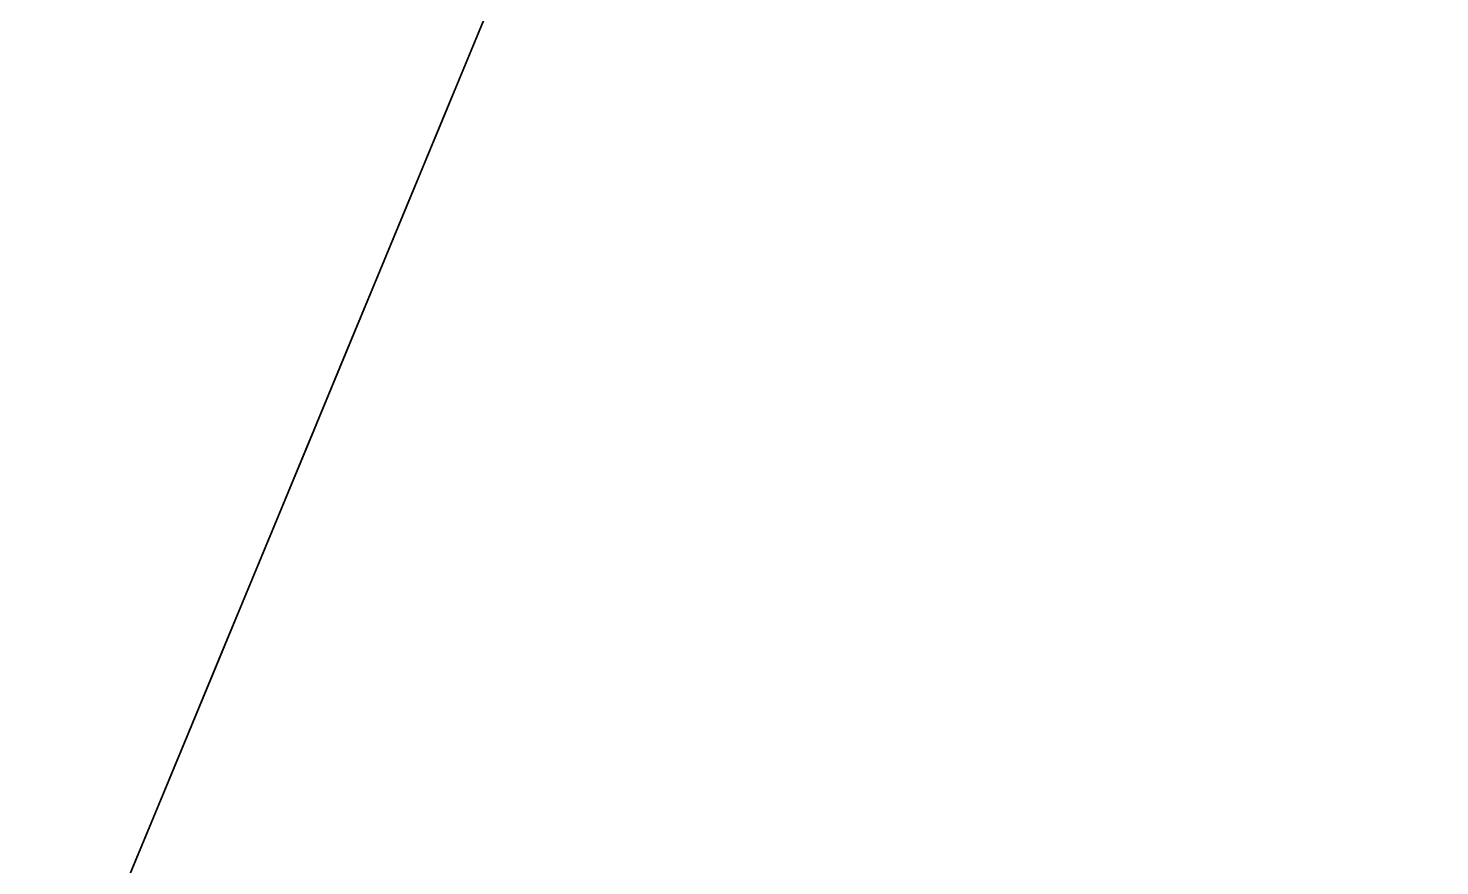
# Model space of a CAD drawing. Extents: x -5 to 5, y -7 to 5.
# Drawn here: x -4.59 to -2.5, y -3.29 to -2.049 of the extents above; entities that cross this region are included whole.
import ezdxf

# ---------------------------------------------------------------- set-up
doc = ezdxf.new("R2010")
doc.units = 0

msp = doc.modelspace()

# ---------------------------------------------------------------- linework, layer by layer
at = {"layer": 'S_2'}
for points in [[(-0.409499, -1.93409, 6), (-3.36591, -0.709499, 6), (-4.5905, -3.66591, 6), (-1.63409, -4.8905, 6)], [(-0.409499, -1.93409, 6), (-3.36591, -0.709499, 6), (-4.54877, -3.56518, 6.82822), (-1.59236, -4.78976, 6.82822)], [(-0.409499, -1.93409, 6), (-3.36591, -0.709499, 6), (-4.54877, -3.56518, 5.17178), (-1.59236, -4.78976, 5.17178)]]:
    msp.add_3dface(points, dxfattribs=at)

# ---------------------------------------------------------------- meshes
mesh = msp.add_polyface(dxfattribs=at)
corners = [(-3.95734, -2.13734, 6.41411), (-3.89163, -1.97869, 6.3681), (-3.95958, -2.14274, 6.39164), (-3.89362, -1.98349, 6.34813), (-3.96169, -2.14784, 6.36907), (-3.8955, -1.98803, 6.32807), (-3.96368, -2.15264, 6.34641), (-3.89727, -1.9923, 6.30792), (-3.96555, -2.15715, 6.32366), (-3.89892, -1.9963, 6.2877), (-3.96729, -2.16134, 6.30083), (-3.90047, -2.00003, 6.2674), (-3.9689, -2.16524, 6.27792), (-3.9019, -2.00349, 6.24704), (-3.97038, -2.16882, 6.25495), (-3.90322, -2.00667, 6.22663), (-3.97174, -2.17209, 6.23192), (-3.90443, -2.00958, 6.20615), (-3.97297, -2.17506, 6.20884), (-3.90552, -2.01222, 6.18564), (-3.97407, -2.17771, 6.18572), (-3.9065, -2.01458, 6.16508), (-3.97504, -2.18006, 6.16255), (-3.90736, -2.01666, 6.14449), (-3.97588, -2.18209, 6.13936), (-3.90811, -2.01847, 6.12388), (-3.97659, -2.18381, 6.11615), (-3.90874, -2.01999, 6.10324), (-3.97717, -2.18521, 6.09292), (-3.90926, -2.02124, 6.08259), (-3.97763, -2.1863, 6.06968), (-3.90966, -2.02221, 6.06194), (-3.97795, -2.18708, 6.04644), (-3.90995, -2.02291, 6.04128), (-3.97814, -2.18755, 6.02321), (-3.91012, -2.02332, 6.02064), (-3.97821, -2.18771, 6), (-3.91017, -2.02346, 6), (-3.84134, -1.85728, 6.07227), (-3.84169, -1.85813, 6.0542), (-3.84194, -1.85873, 6.03612), (-3.84209, -1.85909, 6.01806)]
mesh.append_faces([[corners[k] for k in face] for face in [(0, 1, 2), (2, 1, 3), (2, 3, 4), (4, 3, 5), (4, 5, 6), (6, 5, 7), (6, 7, 8), (8, 7, 9), (8, 9, 10), (10, 9, 11), (10, 11, 12), (12, 11, 13), (12, 13, 14), (14, 13, 15), (14, 15, 16), (16, 15, 17), (16, 17, 18), (18, 17, 19), (18, 19, 20), (20, 19, 21), (20, 21, 22), (22, 21, 23), (22, 23, 24), (24, 23, 25), (24, 25, 26), (26, 25, 27), (26, 27, 28), (28, 27, 29), (28, 29, 30), (30, 29, 31), (30, 31, 32), (32, 31, 33), (32, 33, 34), (34, 33, 35), (34, 35, 36), (36, 35, 37), (29, 38, 31), (31, 39, 33), (33, 40, 35), (35, 41, 37)]])
mesh = msp.add_polyface(dxfattribs=at)
corners = [(-3.95734, -2.13734, 5.58589), (-3.89163, -1.97869, 5.6319), (-3.95958, -2.14274, 5.60836), (-3.89362, -1.98349, 5.65187), (-3.96169, -2.14784, 5.63093), (-3.8955, -1.98803, 5.67193), (-3.96368, -2.15264, 5.65359), (-3.89727, -1.9923, 5.69208), (-3.96555, -2.15715, 5.67634), (-3.89892, -1.9963, 5.7123), (-3.96729, -2.16134, 5.69917), (-3.90047, -2.00003, 5.7326), (-3.9689, -2.16524, 5.72208), (-3.9019, -2.00349, 5.75296), (-3.97038, -2.16882, 5.74505), (-3.90322, -2.00667, 5.77337), (-3.97174, -2.17209, 5.76808), (-3.90443, -2.00958, 5.79385), (-3.97297, -2.17506, 5.79116), (-3.90552, -2.01222, 5.81436), (-3.97407, -2.17771, 5.81428), (-3.9065, -2.01458, 5.83492), (-3.97504, -2.18006, 5.83745), (-3.90736, -2.01666, 5.85551), (-3.97588, -2.18209, 5.86064), (-3.90811, -2.01847, 5.87612), (-3.97659, -2.18381, 5.88385), (-3.90874, -2.01999, 5.89676), (-3.97717, -2.18521, 5.90708), (-3.90926, -2.02124, 5.91741), (-3.97763, -2.1863, 5.93032), (-3.90966, -2.02221, 5.93806), (-3.97795, -2.18708, 5.95356), (-3.90995, -2.02291, 5.95872), (-3.97814, -2.18755, 5.97679), (-3.91012, -2.02332, 5.97936), (-3.97821, -2.18771, 6), (-3.91017, -2.02346, 6), (-3.84134, -1.85728, 5.92773), (-3.84169, -1.85813, 5.9458), (-3.84194, -1.85873, 5.96388), (-3.84209, -1.85909, 5.98194)]
mesh.append_faces([[corners[k] for k in face] for face in [(0, 1, 2), (2, 1, 3), (2, 3, 4), (4, 3, 5), (4, 5, 6), (6, 5, 7), (6, 7, 8), (8, 7, 9), (8, 9, 10), (10, 9, 11), (10, 11, 12), (12, 11, 13), (12, 13, 14), (14, 13, 15), (14, 15, 16), (16, 15, 17), (16, 17, 18), (18, 17, 19), (18, 19, 20), (20, 19, 21), (20, 21, 22), (22, 21, 23), (22, 23, 24), (24, 23, 25), (24, 25, 26), (26, 25, 27), (26, 27, 28), (28, 27, 29), (28, 29, 30), (30, 29, 31), (30, 31, 32), (32, 31, 33), (32, 33, 34), (34, 33, 35), (34, 35, 36), (36, 35, 37), (29, 38, 31), (31, 39, 33), (33, 40, 35), (35, 41, 37)]])
mesh = msp.add_polyface(dxfattribs=at)
corners = [(-4.09151, -2.46124, 6.47868), (-4.02306, -2.29599, 6.46012), (-4.02554, -2.30199, 6.43516), (-4.09409, -2.46747, 6.45109), (-4.02789, -2.30766, 6.41008), (-4.09652, -2.47334, 6.42339), (-4.0301, -2.31299, 6.3849), (-4.0988, -2.47885, 6.39559), (-4.03218, -2.318, 6.35962), (-4.10093, -2.48398, 6.36768), (-4.03411, -2.32266, 6.33425), (-3.95734, -2.13734, 6.41411), (-3.95958, -2.14274, 6.39164), (-3.96169, -2.14784, 6.36907), (-3.96368, -2.15264, 6.34641), (-3.96555, -2.15715, 6.32366), (-3.96729, -2.16134, 6.30083), (-4.0359, -2.32698, 6.3088), (-3.9689, -2.16524, 6.27792), (-4.03755, -2.33097, 6.28328), (-3.97038, -2.16882, 6.25495), (-4.03905, -2.33461, 6.25769), (-3.97174, -2.17209, 6.23192), (-4.04042, -2.3379, 6.23205), (-3.97297, -2.17506, 6.20884), (-4.04164, -2.34085, 6.20635), (-3.97407, -2.17771, 6.18572), (-4.04272, -2.34345, 6.18061), (-3.97504, -2.18006, 6.16255), (-4.04365, -2.34571, 6.15485), (-3.97588, -2.18209, 6.13936), (-4.04445, -2.34762, 6.12905), (-3.97659, -2.18381, 6.11615), (-4.04509, -2.34918, 6.10324), (-3.97717, -2.18521, 6.09292), (-4.04559, -2.35039, 6.07742), (-3.97763, -2.1863, 6.06968), (-4.04595, -2.35126, 6.0516), (-3.97795, -2.18708, 6.04644), (-4.04617, -2.35178, 6.02579), (-3.97814, -2.18755, 6.02321), (-4.04624, -2.35195, 6), (-3.97821, -2.18771, 6)]
mesh.append_faces([[corners[k] for k in face] for face in [(0, 1, 2), (3, 2, 4), (5, 4, 6), (7, 6, 8), (9, 8, 10), (1, 11, 2), (2, 11, 12), (2, 12, 4), (4, 12, 13), (4, 13, 6), (6, 13, 14), (6, 14, 8), (8, 14, 15), (8, 15, 10), (10, 15, 16), (10, 16, 17), (17, 16, 18), (17, 18, 19), (19, 18, 20), (19, 20, 21), (21, 20, 22), (21, 22, 23), (23, 22, 24), (23, 24, 25), (25, 24, 26), (25, 26, 27), (27, 26, 28), (27, 28, 29), (29, 28, 30), (29, 30, 31), (31, 30, 32), (31, 32, 33), (33, 32, 34), (33, 34, 35), (35, 34, 36), (35, 36, 37), (37, 36, 38), (37, 38, 39), (39, 38, 40), (39, 40, 41), (41, 40, 42)]])
mesh = msp.add_polyface(dxfattribs=at)
corners = [(-4.09151, -2.46124, 5.52132), (-4.02306, -2.29599, 5.53988), (-4.02554, -2.30199, 5.56484), (-4.09409, -2.46747, 5.54891), (-4.02789, -2.30766, 5.58992), (-4.09652, -2.47334, 5.57661), (-4.0301, -2.31299, 5.6151), (-4.0988, -2.47885, 5.60441), (-4.03218, -2.318, 5.64038), (-4.10093, -2.48398, 5.63232), (-4.03411, -2.32266, 5.66575), (-3.95734, -2.13734, 5.58589), (-3.95958, -2.14274, 5.60836), (-3.96169, -2.14784, 5.63093), (-3.96368, -2.15264, 5.65359), (-3.96555, -2.15715, 5.67634), (-3.96729, -2.16134, 5.69917), (-4.0359, -2.32698, 5.6912), (-3.9689, -2.16524, 5.72208), (-4.03755, -2.33097, 5.71672), (-3.97038, -2.16882, 5.74505), (-4.03905, -2.33461, 5.74231), (-3.97174, -2.17209, 5.76808), (-4.04042, -2.3379, 5.76795), (-3.97297, -2.17506, 5.79116), (-4.04164, -2.34085, 5.79365), (-3.97407, -2.17771, 5.81428), (-4.04272, -2.34345, 5.81939), (-3.97504, -2.18006, 5.83745), (-4.04365, -2.34571, 5.84515), (-3.97588, -2.18209, 5.86064), (-4.04445, -2.34762, 5.87095), (-3.97659, -2.18381, 5.88385), (-4.04509, -2.34918, 5.89676), (-3.97717, -2.18521, 5.90708), (-4.04559, -2.35039, 5.92258), (-3.97763, -2.1863, 5.93032), (-4.04595, -2.35126, 5.9484), (-3.97795, -2.18708, 5.95356), (-4.04617, -2.35178, 5.97421), (-3.97814, -2.18755, 5.97679), (-4.04624, -2.35195, 6), (-3.97821, -2.18771, 6)]
mesh.append_faces([[corners[k] for k in face] for face in [(0, 1, 2), (3, 2, 4), (5, 4, 6), (7, 6, 8), (9, 8, 10), (1, 11, 2), (2, 11, 12), (2, 12, 4), (4, 12, 13), (4, 13, 6), (6, 13, 14), (6, 14, 8), (8, 14, 15), (8, 15, 10), (10, 15, 16), (10, 16, 17), (17, 16, 18), (17, 18, 19), (19, 18, 20), (19, 20, 21), (21, 20, 22), (21, 22, 23), (23, 22, 24), (23, 24, 25), (25, 24, 26), (25, 26, 27), (27, 26, 28), (27, 28, 29), (29, 28, 30), (29, 30, 31), (31, 30, 32), (31, 32, 33), (33, 32, 34), (33, 34, 35), (35, 34, 36), (35, 36, 37), (37, 36, 38), (37, 38, 39), (39, 38, 40), (39, 40, 41), (41, 40, 42)]])
mesh = msp.add_polyface(dxfattribs=at)
corners = [(-4.15747, -2.62048, 6.52219), (-4.08877, -2.45464, 6.50613), (-4.09151, -2.46124, 6.47868), (-4.16029, -2.62729, 6.4921), (-4.09409, -2.46747, 6.45109), (-4.16294, -2.63369, 6.46188), (-4.09652, -2.47334, 6.42339), (-4.16543, -2.6397, 6.43155), (-4.0988, -2.47885, 6.39559), (-4.16775, -2.64529, 6.40111), (-4.10093, -2.48398, 6.36768), (-4.16989, -2.65048, 6.37057), (-4.1029, -2.48873, 6.33969), (-4.17187, -2.65526, 6.33994), (-4.10471, -2.49311, 6.31161), (-4.17368, -2.65963, 6.30923), (-4.10637, -2.49712, 6.28346), (-4.17532, -2.66358, 6.27846), (-4.10787, -2.50074, 6.25525), (-4.02306, -2.29599, 6.46012), (-4.02554, -2.30199, 6.43516), (-4.02789, -2.30766, 6.41008), (-4.0301, -2.31299, 6.3849), (-4.03218, -2.318, 6.35962), (-4.03411, -2.32266, 6.33425), (-4.0359, -2.32698, 6.3088), (-4.03755, -2.33097, 6.28328), (-4.03905, -2.33461, 6.25769), (-4.04042, -2.3379, 6.23205), (-4.10921, -2.50399, 6.22699), (-4.04164, -2.34085, 6.20635), (-4.1104, -2.50685, 6.19868), (-4.04272, -2.34345, 6.18061), (-4.11143, -2.50933, 6.17033), (-4.04365, -2.34571, 6.15485), (-4.1123, -2.51143, 6.14196), (-4.04445, -2.34762, 6.12905), (-4.11301, -2.51315, 6.11356), (-4.04509, -2.34918, 6.10324), (-4.11356, -2.51448, 6.08517), (-4.04559, -2.35039, 6.07742), (-4.11396, -2.51544, 6.05676), (-4.04595, -2.35126, 6.0516), (-4.11419, -2.51601, 6.02837), (-4.04617, -2.35178, 6.02579), (-4.11427, -2.5162, 6), (-4.04624, -2.35195, 6)]
mesh.append_faces([[corners[k] for k in face] for face in [(0, 1, 2), (3, 2, 4), (5, 4, 6), (7, 6, 8), (9, 8, 10), (11, 10, 12), (13, 12, 14), (15, 14, 16), (17, 16, 18), (1, 19, 2), (2, 20, 4), (4, 21, 6), (6, 22, 8), (8, 23, 10), (10, 24, 12), (12, 24, 25), (12, 25, 14), (14, 25, 26), (14, 26, 16), (16, 26, 27), (16, 27, 18), (18, 27, 28), (18, 28, 29), (29, 28, 30), (29, 30, 31), (31, 30, 32), (31, 32, 33), (33, 32, 34), (33, 34, 35), (35, 34, 36), (35, 36, 37), (37, 36, 38), (37, 38, 39), (39, 38, 40), (39, 40, 41), (41, 40, 42), (41, 42, 43), (43, 42, 44), (43, 44, 45), (45, 44, 46)]])
mesh = msp.add_polyface(dxfattribs=at)
corners = [(-4.15747, -2.62048, 5.47781), (-4.08877, -2.45464, 5.49387), (-4.09151, -2.46124, 5.52132), (-4.16029, -2.62729, 5.5079), (-4.09409, -2.46747, 5.54891), (-4.16294, -2.63369, 5.53812), (-4.09652, -2.47334, 5.57661), (-4.16543, -2.6397, 5.56845), (-4.0988, -2.47885, 5.60441), (-4.16775, -2.64529, 5.59889), (-4.10093, -2.48398, 5.63232), (-4.16989, -2.65048, 5.62943), (-4.1029, -2.48873, 5.66031), (-4.17187, -2.65526, 5.66006), (-4.10471, -2.49311, 5.68839), (-4.17368, -2.65963, 5.69077), (-4.10637, -2.49712, 5.71654), (-4.17532, -2.66358, 5.72154), (-4.10787, -2.50074, 5.74475), (-4.02306, -2.29599, 5.53988), (-4.02554, -2.30199, 5.56484), (-4.02789, -2.30766, 5.58992), (-4.0301, -2.31299, 5.6151), (-4.03218, -2.318, 5.64038), (-4.03411, -2.32266, 5.66575), (-4.0359, -2.32698, 5.6912), (-4.03755, -2.33097, 5.71672), (-4.03905, -2.33461, 5.74231), (-4.04042, -2.3379, 5.76795), (-4.10921, -2.50399, 5.77301), (-4.04164, -2.34085, 5.79365), (-4.1104, -2.50685, 5.80132), (-4.04272, -2.34345, 5.81939), (-4.11143, -2.50933, 5.82967), (-4.04365, -2.34571, 5.84515), (-4.1123, -2.51143, 5.85804), (-4.04445, -2.34762, 5.87095), (-4.11301, -2.51315, 5.88644), (-4.04509, -2.34918, 5.89676), (-4.11356, -2.51448, 5.91483), (-4.04559, -2.35039, 5.92258), (-4.11396, -2.51544, 5.94324), (-4.04595, -2.35126, 5.9484), (-4.11419, -2.51601, 5.97163), (-4.04617, -2.35178, 5.97421), (-4.11427, -2.5162, 6), (-4.04624, -2.35195, 6)]
mesh.append_faces([[corners[k] for k in face] for face in [(0, 1, 2), (3, 2, 4), (5, 4, 6), (7, 6, 8), (9, 8, 10), (11, 10, 12), (13, 12, 14), (15, 14, 16), (17, 16, 18), (1, 19, 2), (2, 20, 4), (4, 21, 6), (6, 22, 8), (8, 23, 10), (10, 24, 12), (12, 24, 25), (12, 25, 14), (14, 25, 26), (14, 26, 16), (16, 26, 27), (16, 27, 18), (18, 27, 28), (18, 28, 29), (29, 28, 30), (29, 30, 31), (31, 30, 32), (31, 32, 33), (33, 32, 34), (33, 34, 35), (35, 34, 36), (35, 36, 37), (37, 36, 38), (37, 38, 39), (39, 38, 40), (39, 40, 41), (41, 40, 42), (41, 42, 43), (43, 42, 44), (43, 44, 45), (45, 44, 46)]])
mesh = msp.add_polyface(dxfattribs=at)
corners = [(-4.2202, -2.77193, 6.59816), (-4.15449, -2.61328, 6.55215), (-4.22343, -2.77973, 6.56571), (-4.15747, -2.62048, 6.52219), (-4.22649, -2.7871, 6.53311), (-4.16029, -2.62729, 6.4921), (-4.22936, -2.79404, 6.50037), (-4.16294, -2.63369, 6.46188), (-4.23205, -2.80054, 6.46751), (-4.16543, -2.6397, 6.43155), (-4.23456, -2.80661, 6.43453), (-4.16775, -2.64529, 6.40111), (-4.23689, -2.81223, 6.40145), (-4.16989, -2.65048, 6.37057), (-4.23904, -2.81741, 6.36827), (-4.17187, -2.65526, 6.33994), (-4.241, -2.82214, 6.335), (-4.17368, -2.65963, 6.30923), (-4.24277, -2.82642, 6.30166), (-4.17532, -2.66358, 6.27846), (-4.24436, -2.83026, 6.26826), (-4.17679, -2.66712, 6.24762), (-4.24576, -2.83364, 6.2348), (-4.17808, -2.67024, 6.21674), (-4.24698, -2.83657, 6.2013), (-4.1792, -2.67295, 6.18581), (-4.248, -2.83905, 6.16777), (-4.18015, -2.67524, 6.15486), (-4.08877, -2.45464, 6.50613), (-4.09151, -2.46124, 6.47868), (-4.09409, -2.46747, 6.45109), (-4.09652, -2.47334, 6.42339), (-4.0988, -2.47885, 6.39559), (-4.10093, -2.48398, 6.36768), (-4.1029, -2.48873, 6.33969), (-4.10471, -2.49311, 6.31161), (-4.10637, -2.49712, 6.28346), (-4.10787, -2.50074, 6.25525), (-4.10921, -2.50399, 6.22699), (-4.1104, -2.50685, 6.19868), (-4.11143, -2.50933, 6.17033), (-4.1123, -2.51143, 6.14196), (-4.18093, -2.67712, 6.12389), (-4.11301, -2.51315, 6.11356), (-4.18153, -2.67857, 6.09291), (-4.11356, -2.51448, 6.08517), (-4.18196, -2.67961, 6.06192), (-4.11396, -2.51544, 6.05676), (-4.18222, -2.68023, 6.03095), (-4.11419, -2.51601, 6.02837), (-4.1823, -2.68044, 6), (-4.11427, -2.5162, 6)]
mesh.append_faces([[corners[k] for k in face] for face in [(0, 1, 2), (2, 1, 3), (4, 3, 5), (6, 5, 7), (8, 7, 9), (10, 9, 11), (12, 11, 13), (14, 13, 15), (16, 15, 17), (18, 17, 19), (20, 19, 21), (22, 21, 23), (24, 23, 25), (26, 25, 27), (1, 28, 3), (3, 29, 5), (5, 30, 7), (7, 31, 9), (9, 32, 11), (11, 33, 13), (13, 34, 15), (15, 35, 17), (17, 36, 19), (19, 37, 21), (21, 37, 38), (21, 38, 23), (23, 38, 39), (23, 39, 25), (25, 39, 40), (25, 40, 27), (27, 40, 41), (27, 41, 42), (42, 41, 43), (42, 43, 44), (44, 43, 45), (44, 45, 46), (46, 45, 47), (46, 47, 48), (48, 47, 49), (48, 49, 50), (50, 49, 51)]])
mesh = msp.add_polyface(dxfattribs=at)
corners = [(-4.2202, -2.77193, 5.40184), (-4.15449, -2.61328, 5.44785), (-4.22343, -2.77973, 5.43429), (-4.15747, -2.62048, 5.47781), (-4.22649, -2.7871, 5.46689), (-4.16029, -2.62729, 5.5079), (-4.22936, -2.79404, 5.49963), (-4.16294, -2.63369, 5.53812), (-4.23205, -2.80054, 5.53249), (-4.16543, -2.6397, 5.56845), (-4.23456, -2.80661, 5.56547), (-4.16775, -2.64529, 5.59889), (-4.23689, -2.81223, 5.59855), (-4.16989, -2.65048, 5.62943), (-4.23904, -2.81741, 5.63173), (-4.17187, -2.65526, 5.66006), (-4.241, -2.82214, 5.665), (-4.17368, -2.65963, 5.69077), (-4.24277, -2.82642, 5.69834), (-4.17532, -2.66358, 5.72154), (-4.24436, -2.83026, 5.73174), (-4.17679, -2.66712, 5.75238), (-4.24576, -2.83364, 5.7652), (-4.17808, -2.67024, 5.78326), (-4.24698, -2.83657, 5.7987), (-4.1792, -2.67295, 5.81419), (-4.248, -2.83905, 5.83223), (-4.18015, -2.67524, 5.84514), (-4.08877, -2.45464, 5.49387), (-4.09151, -2.46124, 5.52132), (-4.09409, -2.46747, 5.54891), (-4.09652, -2.47334, 5.57661), (-4.0988, -2.47885, 5.60441), (-4.10093, -2.48398, 5.63232), (-4.1029, -2.48873, 5.66031), (-4.10471, -2.49311, 5.68839), (-4.10637, -2.49712, 5.71654), (-4.10787, -2.50074, 5.74475), (-4.10921, -2.50399, 5.77301), (-4.1104, -2.50685, 5.80132), (-4.11143, -2.50933, 5.82967), (-4.1123, -2.51143, 5.85804), (-4.18093, -2.67712, 5.87611), (-4.11301, -2.51315, 5.88644), (-4.18153, -2.67857, 5.90709), (-4.11356, -2.51448, 5.91483), (-4.18196, -2.67961, 5.93808), (-4.11396, -2.51544, 5.94324), (-4.18222, -2.68023, 5.96905), (-4.11419, -2.51601, 5.97163), (-4.1823, -2.68044, 6), (-4.11427, -2.5162, 6)]
mesh.append_faces([[corners[k] for k in face] for face in [(0, 1, 2), (2, 1, 3), (4, 3, 5), (6, 5, 7), (8, 7, 9), (10, 9, 11), (12, 11, 13), (14, 13, 15), (16, 15, 17), (18, 17, 19), (20, 19, 21), (22, 21, 23), (24, 23, 25), (26, 25, 27), (1, 28, 3), (3, 29, 5), (5, 30, 7), (7, 31, 9), (9, 32, 11), (11, 33, 13), (13, 34, 15), (15, 35, 17), (17, 36, 19), (19, 37, 21), (21, 37, 38), (21, 38, 23), (23, 38, 39), (23, 39, 25), (25, 39, 40), (25, 40, 27), (27, 40, 41), (27, 41, 42), (42, 41, 43), (42, 43, 44), (44, 43, 45), (44, 45, 46), (46, 45, 47), (46, 47, 48), (48, 47, 49), (48, 49, 50), (50, 49, 51)]])
mesh = msp.add_polyface(dxfattribs=at)
corners = [(-4.28592, -2.93058, 6.64417), (-4.2202, -2.77193, 6.59816), (-4.2894, -2.93898, 6.60922), (-4.22343, -2.77973, 6.56571), (-4.29268, -2.94692, 6.57412), (-4.22649, -2.7871, 6.53311), (-4.29578, -2.95439, 6.53886), (-4.22936, -2.79404, 6.50037), (-4.29868, -2.96139, 6.50347), (-4.23205, -2.80054, 6.46751), (-4.30138, -2.96792, 6.46796), (-4.23456, -2.80661, 6.43453), (-4.30389, -2.97398, 6.43233), (-4.23689, -2.81223, 6.40145), (-4.3062, -2.97955, 6.39659), (-4.23904, -2.81741, 6.36827), (-4.30831, -2.98465, 6.36077), (-4.241, -2.82214, 6.335), (-4.31022, -2.98926, 6.32487), (-4.24277, -2.82642, 6.30166), (-4.31193, -2.99339, 6.28889), (-4.24436, -2.83026, 6.26826), (-4.31344, -2.99704, 6.25286), (-4.24576, -2.83364, 6.2348), (-4.31475, -3.00019, 6.21678), (-4.24698, -2.83657, 6.2013), (-4.31586, -3.00287, 6.18067), (-4.248, -2.83905, 6.16777), (-4.31676, -3.00505, 6.14454), (-4.24885, -2.84108, 6.13421), (-4.31747, -3.00675, 6.10839), (-4.2495, -2.84266, 6.10065), (-4.15747, -2.62048, 6.52219), (-4.16029, -2.62729, 6.4921), (-4.16294, -2.63369, 6.46188), (-4.16543, -2.6397, 6.43155), (-4.16775, -2.64529, 6.40111), (-4.16989, -2.65048, 6.37057), (-4.17187, -2.65526, 6.33994), (-4.17368, -2.65963, 6.30923), (-4.17532, -2.66358, 6.27846), (-4.17679, -2.66712, 6.24762), (-4.17808, -2.67024, 6.21674), (-4.1792, -2.67295, 6.18581), (-4.18015, -2.67524, 6.15486), (-4.18093, -2.67712, 6.12389), (-4.18153, -2.67857, 6.09291), (-4.24997, -2.84379, 6.06709), (-4.18196, -2.67961, 6.06192), (-4.25024, -2.84446, 6.03353), (-4.18222, -2.68023, 6.03095), (-4.25034, -2.84469, 6), (-4.1823, -2.68044, 6)]
mesh.append_faces([[corners[k] for k in face] for face in [(0, 1, 2), (2, 1, 3), (2, 3, 4), (4, 3, 5), (4, 5, 6), (6, 5, 7), (8, 7, 9), (10, 9, 11), (12, 11, 13), (14, 13, 15), (16, 15, 17), (18, 17, 19), (20, 19, 21), (22, 21, 23), (24, 23, 25), (26, 25, 27), (28, 27, 29), (30, 29, 31), (3, 32, 5), (5, 33, 7), (7, 34, 9), (9, 35, 11), (11, 36, 13), (13, 37, 15), (15, 38, 17), (17, 39, 19), (19, 40, 21), (21, 41, 23), (23, 42, 25), (25, 43, 27), (27, 44, 29), (29, 44, 45), (29, 45, 31), (31, 45, 46), (31, 46, 47), (47, 46, 48), (47, 48, 49), (49, 48, 50), (49, 50, 51), (51, 50, 52)]])
mesh = msp.add_polyface(dxfattribs=at)
corners = [(-4.28592, -2.93058, 5.35583), (-4.2202, -2.77193, 5.40184), (-4.2894, -2.93898, 5.39078), (-4.22343, -2.77973, 5.43429), (-4.29268, -2.94692, 5.42588), (-4.22649, -2.7871, 5.46689), (-4.29578, -2.95439, 5.46114), (-4.22936, -2.79404, 5.49963), (-4.29868, -2.96139, 5.49653), (-4.23205, -2.80054, 5.53249), (-4.30138, -2.96792, 5.53204), (-4.23456, -2.80661, 5.56547), (-4.30389, -2.97398, 5.56767), (-4.23689, -2.81223, 5.59855), (-4.3062, -2.97955, 5.60341), (-4.23904, -2.81741, 5.63173), (-4.30831, -2.98465, 5.63923), (-4.241, -2.82214, 5.665), (-4.31022, -2.98926, 5.67513), (-4.24277, -2.82642, 5.69834), (-4.31193, -2.99339, 5.71111), (-4.24436, -2.83026, 5.73174), (-4.31344, -2.99704, 5.74714), (-4.24576, -2.83364, 5.7652), (-4.31475, -3.00019, 5.78322), (-4.24698, -2.83657, 5.7987), (-4.31586, -3.00287, 5.81933), (-4.248, -2.83905, 5.83223), (-4.31676, -3.00505, 5.85546), (-4.24885, -2.84108, 5.86579), (-4.31747, -3.00675, 5.89161), (-4.2495, -2.84266, 5.89935), (-4.15747, -2.62048, 5.47781), (-4.16029, -2.62729, 5.5079), (-4.16294, -2.63369, 5.53812), (-4.16543, -2.6397, 5.56845), (-4.16775, -2.64529, 5.59889), (-4.16989, -2.65048, 5.62943), (-4.17187, -2.65526, 5.66006), (-4.17368, -2.65963, 5.69077), (-4.17532, -2.66358, 5.72154), (-4.17679, -2.66712, 5.75238), (-4.17808, -2.67024, 5.78326), (-4.1792, -2.67295, 5.81419), (-4.18015, -2.67524, 5.84514), (-4.18093, -2.67712, 5.87611), (-4.18153, -2.67857, 5.90709), (-4.24997, -2.84379, 5.93291), (-4.18196, -2.67961, 5.93808), (-4.25024, -2.84446, 5.96647), (-4.18222, -2.68023, 5.96905), (-4.25034, -2.84469, 6), (-4.1823, -2.68044, 6)]
mesh.append_faces([[corners[k] for k in face] for face in [(0, 1, 2), (2, 1, 3), (2, 3, 4), (4, 3, 5), (4, 5, 6), (6, 5, 7), (8, 7, 9), (10, 9, 11), (12, 11, 13), (14, 13, 15), (16, 15, 17), (18, 17, 19), (20, 19, 21), (22, 21, 23), (24, 23, 25), (26, 25, 27), (28, 27, 29), (30, 29, 31), (3, 32, 5), (5, 33, 7), (7, 34, 9), (9, 35, 11), (11, 36, 13), (13, 37, 15), (15, 38, 17), (17, 39, 19), (19, 40, 21), (21, 41, 23), (23, 42, 25), (25, 43, 27), (27, 44, 29), (29, 44, 45), (29, 45, 31), (31, 45, 46), (31, 46, 47), (47, 46, 48), (47, 48, 49), (49, 48, 50), (49, 50, 51), (51, 50, 52)]])
mesh = msp.add_polyface(dxfattribs=at)
corners = [(-4.35163, -3.08923, 6.69018), (-4.28592, -2.93058, 6.64417), (-4.35536, -3.09823, 6.65274), (-4.2894, -2.93898, 6.60922), (-4.35888, -3.10674, 6.61512), (-4.29268, -2.94692, 6.57412), (-4.3622, -3.11474, 6.57735), (-4.29578, -2.95439, 6.53886), (-4.36531, -3.12224, 6.53943), (-4.29868, -2.96139, 6.50347), (-4.3682, -3.12924, 6.50138), (-4.30138, -2.96792, 6.46796), (-4.37089, -3.13573, 6.46321), (-4.30389, -2.97398, 6.43233), (-4.37336, -3.1417, 6.42492), (-4.3062, -2.97955, 6.39659), (-4.37563, -3.14716, 6.38654), (-4.30831, -2.98465, 6.36077), (-4.37767, -3.1521, 6.34807), (-4.31022, -2.98926, 6.32487), (-4.37951, -3.15653, 6.30953), (-4.31193, -2.99339, 6.28889), (-4.38112, -3.16043, 6.27092), (-4.31344, -2.99704, 6.25286), (-4.38252, -3.16381, 6.23227), (-4.31475, -3.00019, 6.21678), (-4.38371, -3.16668, 6.19358), (-4.31586, -3.00287, 6.18067), (-4.38468, -3.16902, 6.15486), (-4.31676, -3.00505, 6.14454), (-4.38543, -3.17084, 6.11613), (-4.31747, -3.00675, 6.10839), (-4.38597, -3.17214, 6.07741), (-4.31797, -3.00796, 6.07225), (-4.3863, -3.17292, 6.03869), (-4.31827, -3.00869, 6.03611), (-4.3864, -3.17318, 6), (-4.31837, -3.00893, 6), (-4.22936, -2.79404, 6.50037), (-4.23205, -2.80054, 6.46751), (-4.23456, -2.80661, 6.43453), (-4.23689, -2.81223, 6.40145), (-4.23904, -2.81741, 6.36827), (-4.241, -2.82214, 6.335), (-4.24277, -2.82642, 6.30166), (-4.24436, -2.83026, 6.26826), (-4.24576, -2.83364, 6.2348), (-4.24698, -2.83657, 6.2013), (-4.248, -2.83905, 6.16777), (-4.24885, -2.84108, 6.13421), (-4.2495, -2.84266, 6.10065), (-4.24997, -2.84379, 6.06709), (-4.25024, -2.84446, 6.03353), (-4.25034, -2.84469, 6)]
mesh.append_faces([[corners[k] for k in face] for face in [(0, 1, 2), (2, 1, 3), (2, 3, 4), (4, 3, 5), (4, 5, 6), (6, 5, 7), (6, 7, 8), (8, 7, 9), (8, 9, 10), (10, 9, 11), (12, 11, 13), (14, 13, 15), (16, 15, 17), (18, 17, 19), (20, 19, 21), (22, 21, 23), (24, 23, 25), (26, 25, 27), (28, 27, 29), (30, 29, 31), (32, 31, 33), (34, 33, 35), (36, 35, 37), (7, 38, 9), (9, 39, 11), (11, 40, 13), (13, 41, 15), (15, 42, 17), (17, 43, 19), (19, 44, 21), (21, 45, 23), (23, 46, 25), (25, 47, 27), (27, 48, 29), (29, 49, 31), (31, 50, 33), (33, 50, 51), (33, 51, 35), (35, 51, 52), (35, 52, 37), (37, 52, 53)]])
mesh = msp.add_polyface(dxfattribs=at)
corners = [(-4.35163, -3.08923, 5.30982), (-4.28592, -2.93058, 5.35583), (-4.35536, -3.09823, 5.34726), (-4.2894, -2.93898, 5.39078), (-4.35888, -3.10674, 5.38488), (-4.29268, -2.94692, 5.42588), (-4.3622, -3.11474, 5.42265), (-4.29578, -2.95439, 5.46114), (-4.36531, -3.12224, 5.46057), (-4.29868, -2.96139, 5.49653), (-4.3682, -3.12924, 5.49862), (-4.30138, -2.96792, 5.53204), (-4.37089, -3.13573, 5.53679), (-4.30389, -2.97398, 5.56767), (-4.37336, -3.1417, 5.57508), (-4.3062, -2.97955, 5.60341), (-4.37563, -3.14716, 5.61346), (-4.30831, -2.98465, 5.63923), (-4.37767, -3.1521, 5.65193), (-4.31022, -2.98926, 5.67513), (-4.37951, -3.15653, 5.69047), (-4.31193, -2.99339, 5.71111), (-4.38112, -3.16043, 5.72908), (-4.31344, -2.99704, 5.74714), (-4.38252, -3.16381, 5.76773), (-4.31475, -3.00019, 5.78322), (-4.38371, -3.16668, 5.80642), (-4.31586, -3.00287, 5.81933), (-4.38468, -3.16902, 5.84514), (-4.31676, -3.00505, 5.85546), (-4.38543, -3.17084, 5.88387), (-4.31747, -3.00675, 5.89161), (-4.38597, -3.17214, 5.92259), (-4.31797, -3.00796, 5.92775), (-4.3863, -3.17292, 5.96131), (-4.31827, -3.00869, 5.96389), (-4.3864, -3.17318, 6), (-4.31837, -3.00893, 6), (-4.22936, -2.79404, 5.49963), (-4.23205, -2.80054, 5.53249), (-4.23456, -2.80661, 5.56547), (-4.23689, -2.81223, 5.59855), (-4.23904, -2.81741, 5.63173), (-4.241, -2.82214, 5.665), (-4.24277, -2.82642, 5.69834), (-4.24436, -2.83026, 5.73174), (-4.24576, -2.83364, 5.7652), (-4.24698, -2.83657, 5.7987), (-4.248, -2.83905, 5.83223), (-4.24885, -2.84108, 5.86579), (-4.2495, -2.84266, 5.89935), (-4.24997, -2.84379, 5.93291), (-4.25024, -2.84446, 5.96647), (-4.25034, -2.84469, 6)]
mesh.append_faces([[corners[k] for k in face] for face in [(0, 1, 2), (2, 1, 3), (2, 3, 4), (4, 3, 5), (4, 5, 6), (6, 5, 7), (6, 7, 8), (8, 7, 9), (8, 9, 10), (10, 9, 11), (12, 11, 13), (14, 13, 15), (16, 15, 17), (18, 17, 19), (20, 19, 21), (22, 21, 23), (24, 23, 25), (26, 25, 27), (28, 27, 29), (30, 29, 31), (32, 31, 33), (34, 33, 35), (36, 35, 37), (7, 38, 9), (9, 39, 11), (11, 40, 13), (13, 41, 15), (15, 42, 17), (17, 43, 19), (19, 44, 21), (21, 45, 23), (23, 46, 25), (25, 47, 27), (27, 48, 29), (29, 49, 31), (31, 50, 33), (33, 50, 51), (33, 51, 35), (35, 51, 52), (35, 52, 37), (37, 52, 53)]])
mesh = msp.add_polyface(dxfattribs=at)
corners = [(-4.41735, -3.24788, 6.7362), (-4.35163, -3.08923, 6.69018), (-4.42132, -3.25748, 6.69626), (-4.35536, -3.09823, 6.65274), (-4.42508, -3.26655, 6.65613), (-4.35888, -3.10674, 6.61512), (-4.42862, -3.27509, 6.61584), (-4.3622, -3.11474, 6.57735), (-4.43193, -3.28309, 6.5754), (-4.36531, -3.12224, 6.53943), (-4.43502, -3.29056, 6.53481), (-4.3682, -3.12924, 6.50138), (-4.43789, -3.29747, 6.49409), (-4.37089, -3.13573, 6.46321), (-4.44053, -3.30385, 6.45325), (-4.37336, -3.1417, 6.42492), (-4.44294, -3.30967, 6.41231), (-4.37563, -3.14716, 6.38654), (-4.44512, -3.31494, 6.37127), (-4.37767, -3.1521, 6.34807), (-4.44708, -3.31966, 6.33016), (-4.37951, -3.15653, 6.30953), (-4.4488, -3.32383, 6.28898), (-4.38112, -3.16043, 6.27092), (-4.4503, -3.32744, 6.24775), (-4.38252, -3.16381, 6.23227), (-4.45156, -3.33049, 6.20648), (-4.38371, -3.16668, 6.19358), (-4.4526, -3.33299, 6.16519), (-4.38468, -3.16902, 6.15486), (-4.4534, -3.33493, 6.12388), (-4.38543, -3.17084, 6.11613), (-4.45398, -3.33632, 6.08257), (-4.38597, -3.17214, 6.07741), (-4.45432, -3.33715, 6.04127), (-4.3863, -3.17292, 6.03869), (-4.45444, -3.33742, 6), (-4.3864, -3.17318, 6), (-4.30138, -2.96792, 6.46796), (-4.30389, -2.97398, 6.43233), (-4.3062, -2.97955, 6.39659), (-4.30831, -2.98465, 6.36077), (-4.31022, -2.98926, 6.32487), (-4.31193, -2.99339, 6.28889), (-4.31344, -2.99704, 6.25286), (-4.31475, -3.00019, 6.21678), (-4.31586, -3.00287, 6.18067), (-4.31676, -3.00505, 6.14454), (-4.31747, -3.00675, 6.10839), (-4.31797, -3.00796, 6.07225), (-4.31827, -3.00869, 6.03611)]
mesh.append_faces([[corners[k] for k in face] for face in [(0, 1, 2), (2, 1, 3), (2, 3, 4), (4, 3, 5), (4, 5, 6), (6, 5, 7), (6, 7, 8), (8, 7, 9), (8, 9, 10), (10, 9, 11), (10, 11, 12), (12, 11, 13), (12, 13, 14), (14, 13, 15), (14, 15, 16), (16, 15, 17), (16, 17, 18), (18, 17, 19), (20, 19, 21), (22, 21, 23), (24, 23, 25), (26, 25, 27), (28, 27, 29), (30, 29, 31), (32, 31, 33), (34, 33, 35), (36, 35, 37), (11, 38, 13), (13, 39, 15), (15, 40, 17), (17, 41, 19), (19, 42, 21), (21, 43, 23), (23, 44, 25), (25, 45, 27), (27, 46, 29), (29, 47, 31), (31, 48, 33), (33, 49, 35), (35, 50, 37)]])
mesh = msp.add_polyface(dxfattribs=at)
corners = [(-4.41735, -3.24788, 5.2638), (-4.35163, -3.08923, 5.30982), (-4.42132, -3.25748, 5.30374), (-4.35536, -3.09823, 5.34726), (-4.42508, -3.26655, 5.34387), (-4.35888, -3.10674, 5.38488), (-4.42862, -3.27509, 5.38416), (-4.3622, -3.11474, 5.42265), (-4.43193, -3.28309, 5.4246), (-4.36531, -3.12224, 5.46057), (-4.43502, -3.29056, 5.46519), (-4.3682, -3.12924, 5.49862), (-4.43789, -3.29747, 5.50591), (-4.37089, -3.13573, 5.53679), (-4.44053, -3.30385, 5.54675), (-4.37336, -3.1417, 5.57508), (-4.44294, -3.30967, 5.58769), (-4.37563, -3.14716, 5.61346), (-4.44512, -3.31494, 5.62873), (-4.37767, -3.1521, 5.65193), (-4.44708, -3.31966, 5.66984), (-4.37951, -3.15653, 5.69047), (-4.4488, -3.32383, 5.71102), (-4.38112, -3.16043, 5.72908), (-4.4503, -3.32744, 5.75225), (-4.38252, -3.16381, 5.76773), (-4.45156, -3.33049, 5.79352), (-4.38371, -3.16668, 5.80642), (-4.4526, -3.33299, 5.83481), (-4.38468, -3.16902, 5.84514), (-4.4534, -3.33493, 5.87612), (-4.38543, -3.17084, 5.88387), (-4.45398, -3.33632, 5.91743), (-4.38597, -3.17214, 5.92259), (-4.45432, -3.33715, 5.95873), (-4.3863, -3.17292, 5.96131), (-4.45444, -3.33742, 6), (-4.3864, -3.17318, 6), (-4.30138, -2.96792, 5.53204), (-4.30389, -2.97398, 5.56767), (-4.3062, -2.97955, 5.60341), (-4.30831, -2.98465, 5.63923), (-4.31022, -2.98926, 5.67513), (-4.31193, -2.99339, 5.71111), (-4.31344, -2.99704, 5.74714), (-4.31475, -3.00019, 5.78322), (-4.31586, -3.00287, 5.81933), (-4.31676, -3.00505, 5.85546), (-4.31747, -3.00675, 5.89161), (-4.31797, -3.00796, 5.92775), (-4.31827, -3.00869, 5.96389)]
mesh.append_faces([[corners[k] for k in face] for face in [(0, 1, 2), (2, 1, 3), (2, 3, 4), (4, 3, 5), (4, 5, 6), (6, 5, 7), (6, 7, 8), (8, 7, 9), (8, 9, 10), (10, 9, 11), (10, 11, 12), (12, 11, 13), (12, 13, 14), (14, 13, 15), (14, 15, 16), (16, 15, 17), (16, 17, 18), (18, 17, 19), (20, 19, 21), (22, 21, 23), (24, 23, 25), (26, 25, 27), (28, 27, 29), (30, 29, 31), (32, 31, 33), (34, 33, 35), (36, 35, 37), (11, 38, 13), (13, 39, 15), (15, 40, 17), (17, 41, 19), (19, 42, 21), (21, 43, 23), (23, 44, 25), (25, 45, 27), (27, 46, 29), (29, 47, 31), (31, 48, 33), (33, 49, 35), (35, 50, 37)]])
mesh = msp.add_polyface(dxfattribs=at)
corners = [(-4.48306, -3.40653, 6.78221), (-4.41735, -3.24788, 6.7362), (-4.48729, -3.41673, 6.73977), (-4.42132, -3.25748, 6.69626), (-4.49128, -3.42637, 6.69714), (-4.42508, -3.26655, 6.65613), (-4.49504, -3.43544, 6.65433), (-4.42862, -3.27509, 6.61584), (-4.49856, -3.44394, 6.61136), (-4.43193, -3.28309, 6.5754), (-4.50184, -3.45187, 6.56823), (-4.43502, -3.29056, 6.53481), (-4.50489, -3.45922, 6.52497), (-4.43789, -3.29747, 6.49409), (-4.50769, -3.46599, 6.48158), (-4.44053, -3.30385, 6.45325), (-4.51025, -3.47218, 6.43808), (-4.44294, -3.30967, 6.41231), (-4.51257, -3.47778, 6.39448), (-4.44512, -3.31494, 6.37127), (-4.51465, -3.4828, 6.3508), (-4.44708, -3.31966, 6.33016), (-4.51648, -3.48722, 6.30704), (-4.4488, -3.32383, 6.28898), (-4.51807, -3.49106, 6.26324), (-4.4503, -3.32744, 6.24775), (-4.51942, -3.4943, 6.21939), (-4.45156, -3.33049, 6.20648), (-4.52052, -3.49696, 6.17551), (-4.4526, -3.33299, 6.16519), (-4.52137, -3.49902, 6.13162), (-4.4534, -3.33493, 6.12388), (-4.52198, -3.50049, 6.08773), (-4.45398, -3.33632, 6.08257), (-4.52235, -3.50137, 6.04385), (-4.45432, -3.33715, 6.04127), (-4.52247, -3.50167, 6), (-4.45444, -3.33742, 6), (-4.37767, -3.1521, 6.34807), (-4.37951, -3.15653, 6.30953), (-4.38112, -3.16043, 6.27092), (-4.38252, -3.16381, 6.23227), (-4.38371, -3.16668, 6.19358), (-4.38468, -3.16902, 6.15486), (-4.38543, -3.17084, 6.11613), (-4.38597, -3.17214, 6.07741), (-4.3863, -3.17292, 6.03869)]
mesh.append_faces([[corners[k] for k in face] for face in [(0, 1, 2), (2, 1, 3), (2, 3, 4), (4, 3, 5), (4, 5, 6), (6, 5, 7), (6, 7, 8), (8, 7, 9), (8, 9, 10), (10, 9, 11), (10, 11, 12), (12, 11, 13), (12, 13, 14), (14, 13, 15), (14, 15, 16), (16, 15, 17), (16, 17, 18), (18, 17, 19), (18, 19, 20), (20, 19, 21), (20, 21, 22), (22, 21, 23), (22, 23, 24), (24, 23, 25), (24, 25, 26), (26, 25, 27), (26, 27, 28), (28, 27, 29), (30, 29, 31), (32, 31, 33), (34, 33, 35), (36, 35, 37), (19, 38, 21), (21, 39, 23), (23, 40, 25), (25, 41, 27), (27, 42, 29), (29, 43, 31), (31, 44, 33), (33, 45, 35), (35, 46, 37)]])
mesh = msp.add_polyface(dxfattribs=at)
corners = [(-4.48306, -3.40653, 5.21779), (-4.41735, -3.24788, 5.2638), (-4.48729, -3.41673, 5.26023), (-4.42132, -3.25748, 5.30374), (-4.49128, -3.42637, 5.30286), (-4.42508, -3.26655, 5.34387), (-4.49504, -3.43544, 5.34567), (-4.42862, -3.27509, 5.38416), (-4.49856, -3.44394, 5.38864), (-4.43193, -3.28309, 5.4246), (-4.50184, -3.45187, 5.43177), (-4.43502, -3.29056, 5.46519), (-4.50489, -3.45922, 5.47503), (-4.43789, -3.29747, 5.50591), (-4.50769, -3.46599, 5.51842), (-4.44053, -3.30385, 5.54675), (-4.51025, -3.47218, 5.56192), (-4.44294, -3.30967, 5.58769), (-4.51257, -3.47778, 5.60552), (-4.44512, -3.31494, 5.62873), (-4.51465, -3.4828, 5.6492), (-4.44708, -3.31966, 5.66984), (-4.51648, -3.48722, 5.69296), (-4.4488, -3.32383, 5.71102), (-4.51807, -3.49106, 5.73676), (-4.4503, -3.32744, 5.75225), (-4.51942, -3.4943, 5.78061), (-4.45156, -3.33049, 5.79352), (-4.52052, -3.49696, 5.82449), (-4.4526, -3.33299, 5.83481), (-4.52137, -3.49902, 5.86838), (-4.4534, -3.33493, 5.87612), (-4.52198, -3.50049, 5.91227), (-4.45398, -3.33632, 5.91743), (-4.52235, -3.50137, 5.95615), (-4.45432, -3.33715, 5.95873), (-4.52247, -3.50167, 6), (-4.45444, -3.33742, 6), (-4.37767, -3.1521, 5.65193), (-4.37951, -3.15653, 5.69047), (-4.38112, -3.16043, 5.72908), (-4.38252, -3.16381, 5.76773), (-4.38371, -3.16668, 5.80642), (-4.38468, -3.16902, 5.84514), (-4.38543, -3.17084, 5.88387), (-4.38597, -3.17214, 5.92259), (-4.3863, -3.17292, 5.96131)]
mesh.append_faces([[corners[k] for k in face] for face in [(0, 1, 2), (2, 1, 3), (2, 3, 4), (4, 3, 5), (4, 5, 6), (6, 5, 7), (6, 7, 8), (8, 7, 9), (8, 9, 10), (10, 9, 11), (10, 11, 12), (12, 11, 13), (12, 13, 14), (14, 13, 15), (14, 15, 16), (16, 15, 17), (16, 17, 18), (18, 17, 19), (18, 19, 20), (20, 19, 21), (20, 21, 22), (22, 21, 23), (22, 23, 24), (24, 23, 25), (24, 25, 26), (26, 25, 27), (26, 27, 28), (28, 27, 29), (30, 29, 31), (32, 31, 33), (34, 33, 35), (36, 35, 37), (19, 38, 21), (21, 39, 23), (23, 40, 25), (25, 41, 27), (27, 42, 29), (29, 43, 31), (31, 44, 33), (33, 45, 35), (35, 46, 37)]])

doc.saveas('drawing.dxf')
